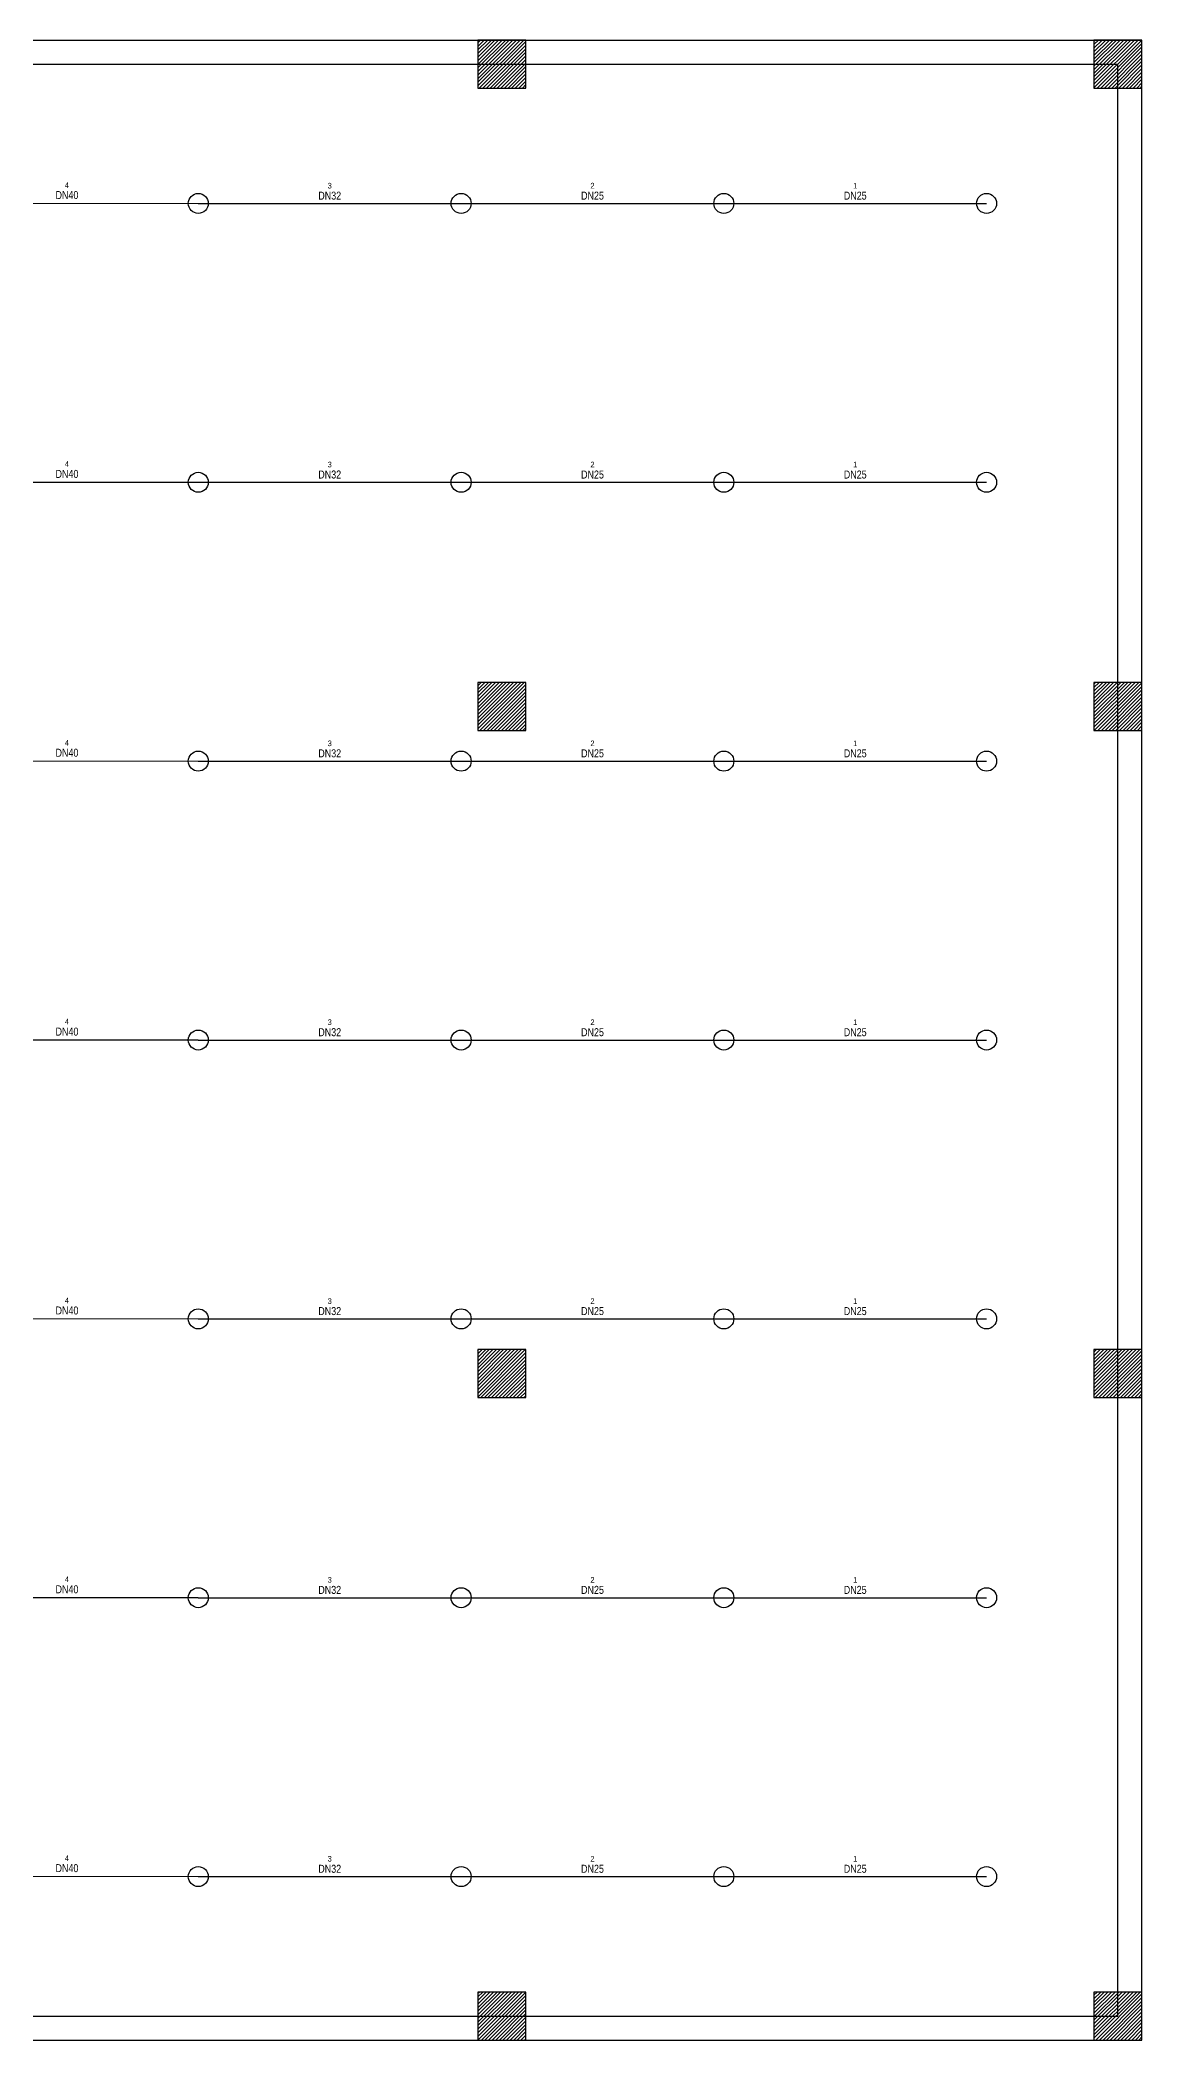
# Model space of a CAD drawing. Header units: centimetres. Extents: x 0 to 6680, y -426 to 2728.
# Drawn here: x 2623 to 4000, y 0 to 2500 of the extents above; entities that cross this region are included whole.
import ezdxf
from ezdxf.enums import TextEntityAlignment as Align

# ---------------------------------------------------------------- set-up
doc = ezdxf.new("R2010")
doc.units = ezdxf.units.CM
for name, color, linetype in [('ROTAS-MIMARI-DUVAR', 8, 'Continuous'), ('ROTAS-MIMARI-KOLON', 8, 'Continuous'), ('ROTAS-MIMARI-KOLON-TARAMA', 9, 'Continuous'), ('ROTAS-YANGIN-SPR-BORU', 140, 'Continuous'), ('ROTAS-YANGIN-SPR-CAP', 141, 'Continuous'), ('ROTAS-YANGIN-SPRINKLER', 15, 'Continuous')]:
    doc.layers.add(name, color=color, linetype=linetype)
doc.styles.add('ROTAS', font='arial.ttf')

# ---------------------------------------------------------------- blocks, each defined once
blk = doc.blocks.new('ROTAS-SPR-DIK')
blk.add_circle((0, 0), 12.5)

msp = doc.modelspace()

# ---------------------------------------------------------------- hatches: boundary and pattern name
at = {"layer": 'ROTAS-MIMARI-KOLON-TARAMA'}
h = msp.add_hatch(dxfattribs=at)
h.set_pattern_fill('ANSI31')
h.paths.add_polyline_path([(3170, 2440), (3230, 2440), (3230, 2500), (3170, 2500)])
h = msp.add_hatch(dxfattribs=at)
h.set_pattern_fill('ANSI31')
h.paths.add_polyline_path([(3940, 2440), (4000, 2440), (4000, 2500), (3940, 2500)])
h = msp.add_hatch(dxfattribs=at)
h.set_pattern_fill('ANSI31')
h.paths.add_polyline_path([(3170, 1637), (3230, 1637), (3230, 1697), (3170, 1697)])
h = msp.add_hatch(dxfattribs=at)
h.set_pattern_fill('ANSI31')
h.paths.add_polyline_path([(3940, 1637), (4000, 1637), (4000, 1697), (3940, 1697)])
h = msp.add_hatch(dxfattribs=at)
h.set_pattern_fill('ANSI31')
h.paths.add_polyline_path([(3170, 803), (3230, 803), (3230, 863), (3170, 863)])
h = msp.add_hatch(dxfattribs=at)
h.set_pattern_fill('ANSI31')
h.paths.add_polyline_path([(3940, 803), (4000, 803), (4000, 863), (3940, 863)])
h = msp.add_hatch(dxfattribs=at)
h.set_pattern_fill('ANSI31')
h.paths.add_polyline_path([(3170, 0), (3230, 0), (3230, 60), (3170, 60)])
h = msp.add_hatch(dxfattribs=at)
h.set_pattern_fill('ANSI31')
h.paths.add_polyline_path([(3940, 0), (4000, 0), (4000, 60), (3940, 60)])

# ---------------------------------------------------------------- linework, layer by layer
at = {"layer": 'ROTAS-MIMARI-DUVAR'}
for p, q in [((0, 2500), (4000, 2500)), ((4000, 0), (4000, 2500)), ((30, 2470), (3970, 2470)), ((3970, 30), (3970, 2470)), ((30, 30), (3970, 30)), ((0, 0), (4000, 0))]:
    msp.add_line(p, q, dxfattribs=at)
at = {"layer": 'ROTAS-MIMARI-KOLON'}
for points in [[(3170, 2440), (3230, 2440), (3230, 2500), (3170, 2500)], [(3940, 2440), (4000, 2440), (4000, 2500), (3940, 2500)], [(3170, 1637), (3230, 1637), (3230, 1697), (3170, 1697)], [(3940, 1637), (4000, 1637), (4000, 1697), (3940, 1697)], [(3170, 803), (3230, 803), (3230, 863), (3170, 863)], [(3940, 803), (4000, 803), (4000, 863), (3940, 863)], [(3170, 0), (3230, 0), (3230, 60), (3170, 60)], [(3940, 0), (4000, 0), (4000, 60), (3940, 60)]]:
    msp.add_lwpolyline(points, close=True, dxfattribs=at)
at = {"layer": 'ROTAS-YANGIN-SPR-BORU', "const_width": 1.5}
for points in [[(2492.5, 2295.7), (2820.8, 2295.7)], [(2492.5, 1947.1), (2820.8, 1947.1)], [(2492.5, 1598.6), (2820.8, 1598.6)], [(2492.5, 1250), (2820.8, 1250)], [(2492.5, 901.4), (2820.8, 901.4)], [(2492.5, 552.9), (2820.8, 552.9)], [(2492.5, 204.3), (2820.8, 204.3)]]:
    msp.add_lwpolyline(points, dxfattribs=at)
at = {"layer": 'ROTAS-YANGIN-SPR-BORU'}
for points in [[(2820.8, 2295.7), (3149.2, 2295.7)], [(3149.2, 2295.7), (3477.5, 2295.7)], [(3477.5, 2295.7), (3805.8, 2295.7)], [(2820.8, 1947.1), (3149.2, 1947.1)], [(3149.2, 1947.1), (3477.5, 1947.1)], [(3477.5, 1947.1), (3805.8, 1947.1)], [(2820.8, 1598.6), (3149.2, 1598.6)], [(3149.2, 1598.6), (3477.5, 1598.6)], [(3477.5, 1598.6), (3805.8, 1598.6)], [(2820.8, 1250), (3149.2, 1250)], [(3149.2, 1250), (3477.5, 1250)], [(3477.5, 1250), (3805.8, 1250)], [(2820.8, 901.4), (3149.2, 901.4)], [(3149.2, 901.4), (3477.5, 901.4)], [(3477.5, 901.4), (3805.8, 901.4)], [(2820.8, 552.9), (3149.2, 552.9)], [(3149.2, 552.9), (3477.5, 552.9)], [(3477.5, 552.9), (3805.8, 552.9)], [(2820.8, 204.3), (3149.2, 204.3)], [(3149.2, 204.3), (3477.5, 204.3)], [(3477.5, 204.3), (3805.8, 204.3)]]:
    msp.add_lwpolyline(points, dxfattribs=at)

# ---------------------------------------------------------------- block references
at = {"layer": 'ROTAS-YANGIN-SPRINKLER'}
for p in [(2820.8, 2295.7), (3149.2, 2295.7), (3477.5, 2295.7), (3805.8, 2295.7), (2820.8, 1947.1), (3149.2, 1947.1), (3477.5, 1947.1), (3805.8, 1947.1), (2820.8, 1598.6), (3149.2, 1598.6), (3477.5, 1598.6), (3805.8, 1598.6), (2820.8, 1250), (3149.2, 1250), (3477.5, 1250), (3805.8, 1250), (2820.8, 901.4), (3149.2, 901.4), (3477.5, 901.4), (3805.8, 901.4), (2820.8, 552.9), (3149.2, 552.9), (3477.5, 552.9), (3805.8, 552.9), (2820.8, 204.3), (3149.2, 204.3), (3477.5, 204.3), (3805.8, 204.3)]:
    msp.add_blockref('ROTAS-SPR-DIK', p, dxfattribs=at)

# ---------------------------------------------------------------- next in the draw order: wipeouts: each hides what was drawn before it
for points in [[(2644.73, 2299.45), (2668.57, 2299.45), (2668.57, 2312.95), (2644.73, 2312.95)], [(2973.08, 2298.7), (2996.92, 2298.7), (2996.92, 2312.2), (2973.08, 2312.2)], [(3301.43, 2298.7), (3325.27, 2298.7), (3325.27, 2312.2), (3301.43, 2312.2)], [(3629.73, 2298.7), (3653.57, 2298.7), (3653.57, 2312.2), (3629.73, 2312.2)], [(2644.73, 1950.85), (2668.57, 1950.85), (2668.57, 1964.35), (2644.73, 1964.35)], [(2973.08, 1950.1), (2996.92, 1950.1), (2996.92, 1963.6), (2973.08, 1963.6)], [(3301.43, 1950.1), (3325.27, 1950.1), (3325.27, 1963.6), (3301.43, 1963.6)], [(3629.73, 1950.1), (3653.57, 1950.1), (3653.57, 1963.6), (3629.73, 1963.6)], [(2644.73, 1602.35), (2668.57, 1602.35), (2668.57, 1615.85), (2644.73, 1615.85)], [(2973.08, 1601.6), (2996.92, 1601.6), (2996.92, 1615.1), (2973.08, 1615.1)], [(3301.43, 1601.6), (3325.27, 1601.6), (3325.27, 1615.1), (3301.43, 1615.1)], [(3629.73, 1601.6), (3653.57, 1601.6), (3653.57, 1615.1), (3629.73, 1615.1)], [(2644.73, 1253.75), (2668.57, 1253.75), (2668.57, 1267.25), (2644.73, 1267.25)], [(2973.08, 1253), (2996.92, 1253), (2996.92, 1266.5), (2973.08, 1266.5)], [(3301.43, 1253), (3325.27, 1253), (3325.27, 1266.5), (3301.43, 1266.5)], [(3629.73, 1253), (3653.57, 1253), (3653.57, 1266.5), (3629.73, 1266.5)], [(2644.73, 905.15), (2668.57, 905.15), (2668.57, 918.65), (2644.73, 918.65)], [(2973.08, 904.4), (2996.92, 904.4), (2996.92, 917.9), (2973.08, 917.9)], [(3301.43, 904.4), (3325.27, 904.4), (3325.27, 917.9), (3301.43, 917.9)], [(3629.73, 904.4), (3653.57, 904.4), (3653.57, 917.9), (3629.73, 917.9)], [(2644.73, 556.65), (2668.57, 556.65), (2668.57, 570.15), (2644.73, 570.15)], [(2973.08, 555.9), (2996.92, 555.9), (2996.92, 569.4), (2973.08, 569.4)], [(3301.43, 555.9), (3325.27, 555.9), (3325.27, 569.4), (3301.43, 569.4)], [(3629.73, 555.9), (3653.57, 555.9), (3653.57, 569.4), (3629.73, 569.4)], [(2644.73, 208.05), (2668.57, 208.05), (2668.57, 221.55), (2644.73, 221.55)], [(2973.08, 207.3), (2996.92, 207.3), (2996.92, 220.8), (2973.08, 220.8)], [(3301.43, 207.3), (3325.27, 207.3), (3325.27, 220.8), (3301.43, 220.8)], [(3629.73, 207.3), (3653.57, 207.3), (3653.57, 220.8), (3629.73, 220.8)]]:
    msp.add_wipeout(points)

# ---------------------------------------------------------------- next in the draw order: texts
at = {"layer": 'ROTAS-YANGIN-SPR-CAP', "style": 'ROTAS', "width": 0.8}
for s, p in [('DN40', (2656.65, 2306.2)), ('DN32', (2985, 2305.45)), ('DN25', (3313.35, 2305.45)), ('DN25', (3641.65, 2305.45)), ('DN40', (2656.65, 1957.6)), ('DN32', (2985, 1956.85)), ('DN25', (3313.35, 1956.85)), ('DN25', (3641.65, 1956.85)), ('DN40', (2656.65, 1609.1)), ('DN32', (2985, 1608.35)), ('DN25', (3313.35, 1608.35)), ('DN25', (3641.65, 1608.35)), ('DN40', (2656.65, 1260.5)), ('DN32', (2985, 1259.75)), ('DN25', (3313.35, 1259.75)), ('DN25', (3641.65, 1259.75)), ('DN40', (2656.65, 911.9)), ('DN32', (2985, 911.15)), ('DN25', (3313.35, 911.15)), ('DN25', (3641.65, 911.15)), ('DN40', (2656.65, 563.4)), ('DN32', (2985, 562.65)), ('DN25', (3313.35, 562.65)), ('DN25', (3641.65, 562.65)), ('DN40', (2656.65, 214.8)), ('DN32', (2985, 214.05)), ('DN25', (3313.35, 214.05)), ('DN25', (3641.65, 214.05))]:
    msp.add_text(s, height=10, dxfattribs=at).set_placement(p, align=Align.MIDDLE_CENTER)

# ---------------------------------------------------------------- next in the draw order: wipeouts: each hides what was drawn before it
for points in [[(2653.514, 2313.95), (2659.786, 2313.95), (2659.786, 2323.4), (2653.514, 2323.4)], [(2981.864, 2313.2), (2988.136, 2313.2), (2988.136, 2322.65), (2981.864, 2322.65)], [(3310.214, 2313.2), (3316.486, 2313.2), (3316.486, 2322.65), (3310.214, 2322.65)], [(3638.514, 2313.2), (3644.786, 2313.2), (3644.786, 2322.65), (3638.514, 2322.65)], [(2653.514, 1965.35), (2659.786, 1965.35), (2659.786, 1974.8), (2653.514, 1974.8)], [(2981.864, 1964.6), (2988.136, 1964.6), (2988.136, 1974.05), (2981.864, 1974.05)], [(3310.214, 1964.6), (3316.486, 1964.6), (3316.486, 1974.05), (3310.214, 1974.05)], [(3638.514, 1964.6), (3644.786, 1964.6), (3644.786, 1974.05), (3638.514, 1974.05)], [(2653.514, 1616.85), (2659.786, 1616.85), (2659.786, 1626.3), (2653.514, 1626.3)], [(2981.864, 1616.1), (2988.136, 1616.1), (2988.136, 1625.55), (2981.864, 1625.55)], [(3310.214, 1616.1), (3316.486, 1616.1), (3316.486, 1625.55), (3310.214, 1625.55)], [(3638.514, 1616.1), (3644.786, 1616.1), (3644.786, 1625.55), (3638.514, 1625.55)], [(2653.514, 1268.25), (2659.786, 1268.25), (2659.786, 1277.7), (2653.514, 1277.7)], [(2981.864, 1267.5), (2988.136, 1267.5), (2988.136, 1276.95), (2981.864, 1276.95)], [(3310.214, 1267.5), (3316.486, 1267.5), (3316.486, 1276.95), (3310.214, 1276.95)], [(3638.514, 1267.5), (3644.786, 1267.5), (3644.786, 1276.95), (3638.514, 1276.95)], [(2653.514, 919.65), (2659.786, 919.65), (2659.786, 929.1), (2653.514, 929.1)], [(2981.864, 918.9), (2988.136, 918.9), (2988.136, 928.35), (2981.864, 928.35)], [(3310.214, 918.9), (3316.486, 918.9), (3316.486, 928.35), (3310.214, 928.35)], [(3638.514, 918.9), (3644.786, 918.9), (3644.786, 928.35), (3638.514, 928.35)], [(2653.514, 571.15), (2659.786, 571.15), (2659.786, 580.6), (2653.514, 580.6)], [(2981.864, 570.4), (2988.136, 570.4), (2988.136, 579.85), (2981.864, 579.85)], [(3310.214, 570.4), (3316.486, 570.4), (3316.486, 579.85), (3310.214, 579.85)], [(3638.514, 570.4), (3644.786, 570.4), (3644.786, 579.85), (3638.514, 579.85)], [(2653.514, 222.55), (2659.786, 222.55), (2659.786, 232), (2653.514, 232)], [(2981.864, 221.8), (2988.136, 221.8), (2988.136, 231.25), (2981.864, 231.25)], [(3310.214, 221.8), (3316.486, 221.8), (3316.486, 231.25), (3310.214, 231.25)], [(3638.514, 221.8), (3644.786, 221.8), (3644.786, 231.25), (3638.514, 231.25)]]:
    msp.add_wipeout(points)

# ---------------------------------------------------------------- next in the draw order: texts
for s, p in [('4', (2656.65, 2318.675)), ('3', (2985, 2317.925)), ('2', (3313.35, 2317.925)), ('1', (3641.65, 2317.925)), ('4', (2656.65, 1970.075)), ('3', (2985, 1969.325)), ('2', (3313.35, 1969.325)), ('1', (3641.65, 1969.325)), ('4', (2656.65, 1621.575)), ('3', (2985, 1620.825)), ('2', (3313.35, 1620.825)), ('1', (3641.65, 1620.825)), ('4', (2656.65, 1272.975)), ('3', (2985, 1272.225)), ('2', (3313.35, 1272.225)), ('1', (3641.65, 1272.225)), ('4', (2656.65, 924.375)), ('3', (2985, 923.625)), ('2', (3313.35, 923.625)), ('1', (3641.65, 923.625)), ('4', (2656.65, 575.875)), ('3', (2985, 575.125)), ('2', (3313.35, 575.125)), ('1', (3641.65, 575.125)), ('4', (2656.65, 227.275)), ('3', (2985, 226.525)), ('2', (3313.35, 226.525)), ('1', (3641.65, 226.525))]:
    msp.add_text(s, height=7, dxfattribs=at).set_placement(p, align=Align.MIDDLE_CENTER)

doc.saveas('drawing.dxf')
